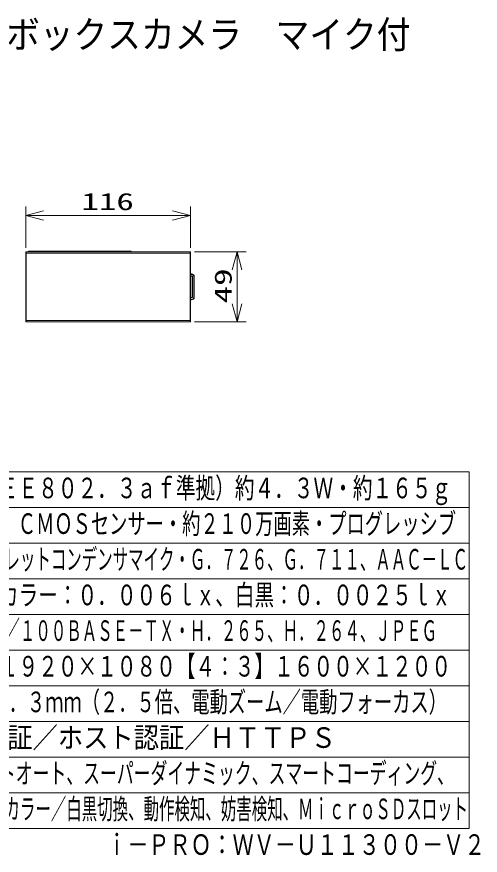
# Model space of a CAD drawing. Units: millimetres on the paper. Extents: x -62 to 64, y -58 to 59.
# Drawn here: x -0.9 to 64.1, y -58.3 to 59.2 of the extents above; entities that cross this region are included whole.
import ezdxf
from ezdxf.enums import TextEntityAlignment as Align

# ---------------------------------------------------------------- set-up
doc = ezdxf.new("R2010")
doc.units = ezdxf.units.MM
doc.layers.add('0-0_MOJI1', color=7, linetype='Continuous')
doc.layers.add('0-5_相当品', color=4, linetype='Continuous')
for name, color, linetype, lineweight in [('0-1_GAIKEI', 4, 'Continuous', 9), ('0-2_SUNPO', 7, 'Continuous', 9), ('0-3_0', 7, 'Continuous', 9), ('0-4_WAKU', 4, 'Continuous', 9)]:
    doc.layers.add(name, color=color, linetype=linetype, lineweight=lineweight)
doc.styles.add('ＭＳ ゴシック', font='')
doc.styles.get('ＭＳ ゴシック').set_extended_font_data('MS Gothic')

# ---------------------------------------------------------------- blocks, each defined once
blk = doc.blocks.new('_Open30')
at = {"layer": '0-3_0'}
blk.add_line((0, 0), (-1, 0), dxfattribs=at)
blk.add_lwpolyline([(-1, 0.2679), (0, 0), (-1, -0.2679)], dxfattribs=at)

msp = doc.modelspace()

# ---------------------------------------------------------------- linework, layer by layer
at = {"layer": '0-1_GAIKEI', "color": 7}
for p, q in [((0.34, 26.215), (0.34, 16.5)), ((0.382, 26.257), (23.398, 26.257)), ((23.44, 26.215), (23.44, 16.5)), ((23.398, 16.457), (0.382, 16.457))]:
    msp.add_line(p, q, dxfattribs=at)
at = {"layer": '0-1_GAIKEI'}
for p, q in [((0.382, 26.257), (0.382, 16.457)), ((0.382, 26.091), (23.398, 26.091)), ((0.74, 26.257), (0.74, 26.357)), ((15.14, 26.357), (0.74, 26.357)), ((0.94, 26.257), (0.94, 26.357)), ((14.94, 26.257), (14.94, 26.357)), ((15.14, 26.257), (15.14, 26.357)), ((23.398, 26.257), (23.398, 16.457)), ((23.44, 22.899), (23.6, 22.899)), ((23.44, 22.856), (23.6, 22.856)), ((23.44, 22.854), (23.6, 22.854)), ((23.489, 23.166), (23.489, 23.106)), ((23.489, 23.166), (23.599, 23.166)), ((23.489, 23.106), (23.599, 23.106)), ((23.51, 23.176), (23.599, 23.176)), ((23.599, 23.166), (23.599, 23.106)), ((23.6, 22.899), (23.6, 22.854)), ((23.702, 22.797), (23.657, 22.797)), ((23.657, 22.797), (23.657, 19.917)), ((23.659, 22.797), (23.659, 19.917)), ((23.702, 22.797), (23.702, 19.917)), ((23.909, 19.918), (23.909, 22.796)), ((23.969, 22.796), (23.909, 22.796)), ((23.969, 19.918), (23.969, 22.796)), ((23.979, 19.918), (23.979, 22.796)), ((23.44, 19.861), (23.6, 19.861)), ((23.44, 19.858), (23.6, 19.858)), ((23.44, 19.815), (23.6, 19.815)), ((23.489, 19.608), (23.599, 19.608)), ((23.489, 19.548), (23.489, 19.608)), ((23.489, 19.548), (23.599, 19.548)), ((23.51, 19.538), (23.599, 19.538)), ((23.599, 19.548), (23.599, 19.608)), ((23.6, 19.815), (23.6, 19.861)), ((23.702, 19.917), (23.657, 19.917)), ((23.969, 19.918), (23.909, 19.918)), ((23.398, 16.623), (0.382, 16.623))]:
    msp.add_line(p, q, dxfattribs=at)
at = {"layer": '0-1_GAIKEI', "color": 7}
for centre, start, end in [((0.382, 26.215), 90, 180), ((23.398, 26.215), 0, 90), ((0.382, 16.5), 180, 270), ((23.398, 16.5), 270, 0)]:
    msp.add_arc(centre, 0.0424, start, end, dxfattribs=at)
at = {"layer": '0-1_GAIKEI'}
for centre, radius, start, end in [((23.489, 23.226), 0.06, 213.55719, 270), ((23.51, 23.247), 0.0707, 189.83763, 270), ((23.489, 23.226), 0.12, 245.92483, 270), ((23.599, 22.796), 0.38, 0, 90), ((23.599, 22.796), 0.37, 0, 90), ((23.599, 22.796), 0.31, 0, 90), ((23.6, 22.797), 0.102, 0, 90), ((23.6, 22.797), 0.0593, 0, 90), ((23.6, 22.797), 0.0565, 0, 90), ((23.489, 19.488), 0.06, 90, 146.44447), ((23.489, 19.488), 0.12, 90, 114.07517), ((23.51, 19.468), 0.0707, 90, 170.16196), ((23.599, 19.918), 0.31, 270, 0), ((23.599, 19.918), 0.38, 270, 0), ((23.599, 19.918), 0.37, 270, 0), ((23.6, 19.917), 0.0565, 270, 0), ((23.6, 19.917), 0.0593, 270, 0), ((23.6, 19.917), 0.102, 270, 0)]:
    msp.add_arc(centre, radius, start, end, dxfattribs=at)
for centre, major_axis, start_param, end_param in [((0.382, 26.057), (0.0424, 0), 1.5707963, 3.1415927), ((23.398, 26.057), (-0.0424, 0), 3.1415927, 4.712389), ((0.382, 16.657), (0.0424, 0), 3.1415927, 4.712389), ((23.398, 16.657), (-0.0424, 0), 1.5707963, 3.1415927)]:
    msp.add_ellipse(centre, major_axis=major_axis, ratio=0.802372, start_param=start_param, end_param=end_param, dxfattribs=at)
at = {"layer": '0-2_SUNPO'}
for p, q in [((0.34, 26.845), (0.34, 32.607)), ((23.44, 26.84), (23.44, 32.607)), ((2.84, 31.357), (20.94, 31.357)), ((24.023, 26.257), (31.229, 26.257)), ((29.979, 23.757), (29.979, 18.957)), ((24.023, 16.457), (31.229, 16.457))]:
    msp.add_line(p, q, dxfattribs=at)
at = {"layer": '0-4_WAKU', "color": 3}
for p, q in [((-62.488, -4.595), (62.512, -4.595)), ((62.512, -54.595), (62.512, -4.595)), ((-62.488, -54.595), (62.512, -54.595))]:
    msp.add_line(p, q, dxfattribs=at)
at = {"layer": '0-4_WAKU'}
for p, q in [((-62.488, -9.595), (62.512, -9.595)), ((-62.488, -14.595), (62.512, -14.595)), ((-62.488, -19.595), (62.512, -19.595)), ((-62.488, -24.595), (62.512, -24.595)), ((62.512, -29.595), (-62.488, -29.595)), ((62.512, -34.595), (-62.488, -34.595)), ((-62.488, -39.595), (62.512, -39.595)), ((-62.488, -44.595), (62.512, -44.595)), ((-62.488, -49.595), (62.512, -49.595))]:
    msp.add_line(p, q, dxfattribs=at)

# ---------------------------------------------------------------- block references
at = {"layer": '0-2_SUNPO', "xscale": 2.5, "yscale": 2.5}
for p, rotation in [((0.34, 31.357), 180), ((29.979, 26.257), 90), ((29.979, 16.457), 270)]:
    msp.add_blockref('_Open30', p, dxfattribs=dict(at, rotation=rotation))
msp.add_blockref('_Open30', (23.44, 31.357), dxfattribs=at)

# ---------------------------------------------------------------- texts
at = {"layer": '0-0_MOJI1', "style": 'ＭＳ ゴシック'}
for s, height, width, p in [('２ＭＰ\u3000屋内\u3000ボックスカメラ\u3000マイク付', 3.849, 0.9, (-35.488, 53.665)), ('ＰｏＥ（ＩＥＥＥ８０２．３ａｆ準拠）約４．３Ｗ・約１６５ｇ', 2.889, 0.7, (-19.988, -9.15)), ('約１／２．８型 ＣＭＯＳセンサー・約２１０万画素・プログレッシブ', 2.889, 0.65, (-19.988, -14.15)), ('無指向性エレクトレットコンデンサマイク・Ｇ．７２６、Ｇ．７１１、ＡＡＣ－ＬＣ', 2.889, 0.55, (-19.988, -19.15)), ('（Ｆ２．０）カラー：０．００６ｌｘ、白黒：０．００２５ｌｘ', 2.889, 0.7, (-19.988, -24.15)), ('１０ＢＡＳＥ－Ｔ／１００ＢＡＳＥ－ＴＸ・Ｈ．２６５、Ｈ．２６４、ＪＰＥＧ', 2.889, 0.55, (-19.988, -29.15)), ('【１６：９】１９２０×１０８０【４：３】１６００×１２００', 2.889, 0.7, (-19.988, -34.15)), ('ｆ＝２．９～７．３ｍｍ（２．５倍、電動ズーム／電動フォーカス）', 2.889, 0.65, (-19.988, -39.15)), ('ユーザー認証／ホスト認証／ＨＴＴＰＳ', 2.889, 0.9, (-19.988, -44.15)), ('インテリジェントオート、スーパーダイナミック、スマートコーディング、', 2.889, 0.6, (-19.988, -49.15)), ('逆光／強光補正、カラー／白黒切換、動作検知、妨害検知、ＭｉｃｒｏＳＤスロット', 2.889, 0.55, (-19.988, -54.15))]:
    msp.add_text(s, height=height, dxfattribs=dict(at, width=width)).set_placement(p, align=Align.BOTTOM_LEFT)
at = {"layer": '0-2_SUNPO', "style": 'ＭＳ ゴシック', "width": 1.5}
msp.add_text('116', height=2.405, dxfattribs=at).set_placement((8.14, 31.395), align=Align.BOTTOM_LEFT)
msp.add_text('49', height=2.405, rotation=90, dxfattribs=at).set_placement((29.942, 19.036), align=Align.BOTTOM_LEFT)
at = {"layer": '0-5_相当品', "style": 'ＭＳ ゴシック', "width": 0.75}
msp.add_text('ｉ－ＰＲＯ：ＷＶ－Ｕ１１３００－Ｖ２', height=2.886, dxfattribs=at).set_placement((11.632, -59.15), align=Align.BOTTOM_LEFT)

doc.saveas('drawing.dxf')
